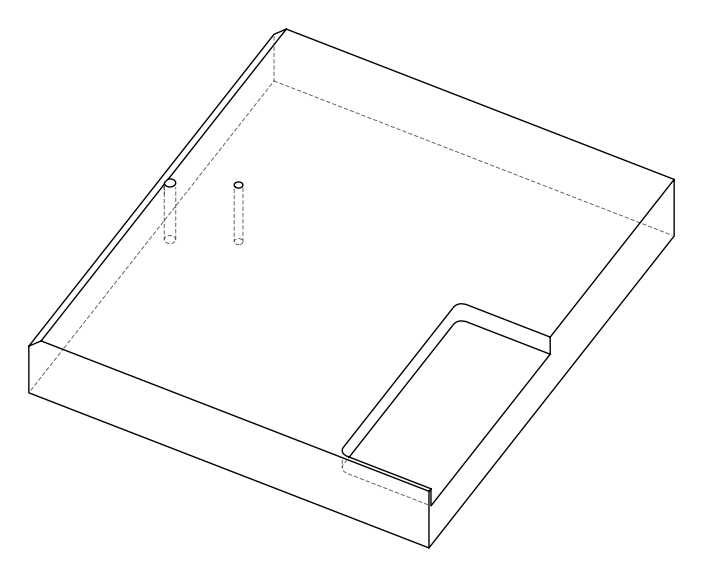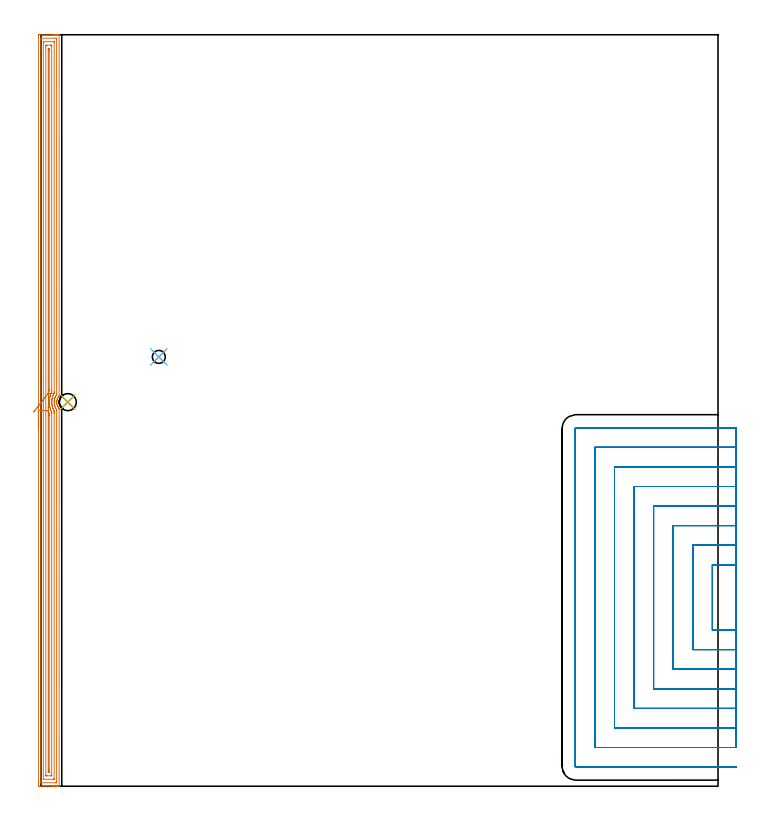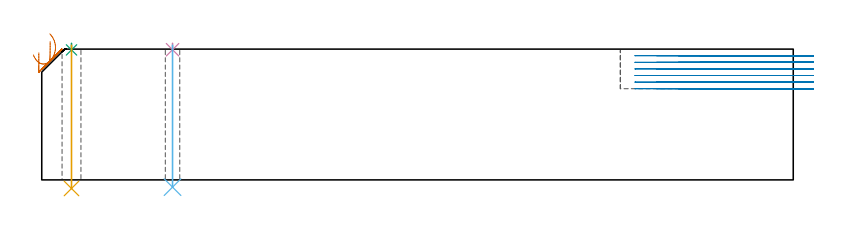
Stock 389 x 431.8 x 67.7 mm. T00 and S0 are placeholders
(PLAN: 6 operations, 4 tool changes, 59.7 min)
(1 AREA_MILL | FG_CHAMFER_SURFACE | UGT0205_001 | 17.53 min | 30569 mm3)
(2 MILL_SLOT | SLOT_PARTIAL_RECTANGULAR | UGT0201_133 | Follow Part, ap 3.75, ae 75% | 41.52 min | 384784 mm3)
(3 SPOT_DRILL | STEP1HOLE | NXT0321_9005460120000 | 0.03 min | 7 mm3)
(4 SPOT_DRILL_1 | STEP1HOLE_1 | NXT0321_9005460120000 | 0.03 min | 13 mm3)
(5 DRILL_THROUGH_HOLE_INTO_CENTER | STEP1HOLE | UGT0301_212 | 0.3 min | 5073 mm3)
(6 DRILL_THROUGH_HOLE_INTO_CENTER_1 | STEP1HOLE_1 | UGT0301_470 | 0.3 min | 2948 mm3)
(TOOL UGT0205_001 | Chamfer Mill 20 x 3 x 45 deg. | D20 FL50 Z2)
(TOOL UGT0201_133 | Carbide End Mill 15.0 | D15 FL30 Z4)
(TOOL NXT0321_9005460120000 | NC Spot Drill, 142deg, 12mm, Carbide, Uncoated | D12 PA142 FL30 Z2)
(TOOL UGT0301_212 | Twist Drill 9.8 mm | D9.8 PA118 FL83 Z2)
(TOOL UGT0301_470 | Carbide Drill 7.5 mm | D7.5 PA118 FL76 Z2)
(OP 1 AREA_MILL)
G17 G21 G94 G90
T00 M6
G54
G17 G0 G90 X-1.5 Y205.9 S1061 M3
G43 Z77.7 H0
Z65.8
G94 G1 Y205.938 Z64.928 F250.
Y206.052 Z64.064
Y206.241 Z63.212
Y206.503 Z62.38
Y206.837 Z61.574
Y207.24 Z60.8
Y207.708 Z60.064
Y208.24 Z59.372
Y208.829 Z58.729
Y209.472 Z58.14
Y210.164 Z57.609
Y210.9 Z57.14
Y211.674 Z56.737
Y212.48 Z56.403
Y213.312 Z56.141
Y214.163 Z55.952
Y215.028 Z55.838
Y215.9 Z55.8
Y430.889
X-1.499 Y431.183 Z55.801
X-1.494 Y431.776 Z55.804
X-1.492 Y431.793 Z55.806
X-0.902 Y431.8 Z56.396
X7.126 Z64.42
X7.677 Z64.974
X8.018 Z65.314
X8.569 Z65.865
X8.91 Z66.205
X9.591 Z66.89
X9.943 Z67.243
X10.344 Y431.793 Z67.636
X10.397 Y431.79 Z67.688
X10.4 Y431.629 Z67.7
Y224.386
X10.398 Y224.132 Z67.692
Y224.128
X10.258 Y223.971 Z67.558
X10.227 Y223.936 Z67.527
X9.894 Y223.501 Z67.193
X9.603 Y223.043 Z66.901
X9.498 Y222.846 Z66.797
X9.46 Y222.756 Z66.759
X9.395 Y222.6 Z66.691
X9.353 Y222.502 Z66.65
X9.23 Y222.15 Z66.527
X9.117 Y221.706 Z66.414
X9.084 Y221.51 Z66.382
X9.044 Y221.26 Z66.338
Y221.257
X9.037 Y221.168 Z66.333
X9.035 Y221.132 Z66.329
X9.021 Y220.926 Z66.315
X9.014 Y220.811 Z66.306
X9.016 Y220.749 Z66.305
X9.019 Y220.622 Z66.307
X9.021 Y220.364 Z66.319
X9.074 Y219.917 Z66.373
X9.082 Y219.879 Z66.381
X9.167 Y219.472 Z66.464
X9.311 Y219.021 Z66.607
X9.456 Y218.653 Z66.755
X9.485 Y218.579 Z66.785
X9.498 Y218.552 Z66.798
X9.513 Y218.526 Z66.813
X9.754 Y218.109 Z67.051
X9.802 Y218.041 Z67.098
X10.044 Y217.687 Z67.342
X10.21 Y217.484 Z67.51
X10.254 Y217.434 Z67.554
X10.264 Y217.424 Z67.563
X10.398 Y217.265 Z67.688
X10.4 Y216.793 Z67.7
Y0.17
X10.397 Y0.008 Z67.688
X10.39 Y0.006 Z67.681
X10.343 Y0.003 Z67.634
X9.943 Y0. Z67.243
X9.59 Z66.89
X8.91 Z66.205
X7.678 Z64.974
X7.126 Z64.42
X6.51 Z63.805
X-0.902 Y0.001 Z56.396
X-1.143 Y0.002 Z56.154
X-1.492 Y0.007 Z55.806
X-1.494 Y0.024 Z55.804
X-1.499 Y0.617 Z55.801
X-1.5 Y1.216 Z55.8
Y215.9
X-0.086 Z57.214
Y429.472
X-0.085 Y429.549 Z57.215
X-0.081 Y429.701 Z57.219
X-0.078 Y429.791 Z57.222
X-0.059 Y429.793 Z57.241
X-0.01 Y429.796 Z57.29
X0.479 Y429.8 Z57.779
X8.507 Z65.807
X8.91 Y429.796 Z66.21
X8.966 Y429.793 Z66.266
X8.977 Y429.791 Z66.277
X8.981 Y429.725 Z66.281
X8.984 Y429.624 Z66.284
X8.985 Y429.472 Z66.285
X8.986 Y429.396 Z66.286
Y225.574
X8.985 Y225.422 Z66.285
X8.98 Y225.117 Z66.28
X8.978 Y225.04 Z66.278
X8.972 Y225.028 Z66.272
X8.954 Y224.999 Z66.254
X8.84 Y224.833 Z66.14
X8.525 Y224.325 Z65.825
X8.322 Y223.94 Z65.622
X8.23 Y223.727 Z65.53
X8.018 Y223.194 Z65.318
X7.98 Y223.084 Z65.28
X7.968 Y223.046 Z65.268
X7.791 Y222.38 Z65.091
X7.744 Y222.153 Z65.044
X7.657 Y221.621 Z64.957
X7.627 Y221.26 Z64.927
X7.603 Y220.782 Z64.903
X7.612 Y220.366 Z64.912
X7.623 Y220.122 Z64.923
X7.655 Y219.837 Z64.955
X7.702 Y219.473 Z65.002
X7.855 Y218.743 Z65.155
X7.904 Y218.58 Z65.204
X8.018 Y218.225 Z65.318
X8.225 Y217.687 Z65.525
X8.399 Y217.305 Z65.699
X8.697 Y216.793 Z65.997
X8.91 Y216.462 Z66.21
X8.97 Y216.365 Z66.27
X8.979 Y216.128 Z66.279
X8.984 Y215.976 Z66.284
X8.985 Y215.9 Z66.285
X8.986 Y215.824 Z66.286
Y2.328
X8.985 Y2.251 Z66.285
X8.981 Y2.1 Z66.281
X8.978 Y2.009 Z66.278
X8.959 Y2.007 Z66.259
X8.91 Y2.004 Z66.21
X8.42 Y2. Z65.72
X0.393 Z57.693
X-0.01 Y2.004 Z57.29
X-0.066 Y2.007 Z57.234
X-0.077 Y2.009 Z57.223
X-0.081 Y2.074 Z57.219
X-0.084 Y2.175 Z57.216
X-0.086 Y2.48 Z57.214
Y215.9
X1.328 Z58.628
X1.329 Y427.162 Z58.629
X1.331 Y427.61 Z58.631
X1.333 Y427.721 Z58.633
X1.335 Y427.773 Z58.635
X1.344 Y427.79 Z58.644
X1.394 Y427.793 Z58.694
X1.585 Y427.799 Z58.885
X7.316 Z64.616
X7.443 Y427.797 Z64.743
X7.543 Y427.792 Z64.843
X7.566 Y427.788 Z64.866
X7.568 Y427.782 Z64.868
X7.569 Y427.758 Z64.869
X7.571 Y427.61 Z64.871
Y226.619
X7.57 Y226.175 Z64.87
X7.567 Y225.95 Z64.867
X7.564 Y225.841 Z64.864
X7.503 Y225.726 Z64.803
X7.371 Y225.481 Z64.671
X7.126 Y225.013 Z64.426
X7.069 Y224.889 Z64.369
X7.046 Y224.833 Z64.346
X6.819 Y224.247 Z64.119
X6.707 Y223.94 Z64.007
X6.6 Y223.573 Z63.9
X6.458 Y223.046 Z63.758
X6.417 Y222.862 Z63.717
X6.288 Y222.153 Z63.588
X6.281 Y222.106 Z63.581
X6.234 Y221.707 Z63.534
X6.205 Y221.289 Z63.505
X6.203 Y221.26 Z63.503
X6.189 Y220.839 Z63.489
X6.191 Y220.41 Z63.491
X6.193 Y220.366 Z63.493
X6.234 Y219.683 Z63.534
X6.259 Y219.473 Z63.559
X6.262 Y219.445 Z63.562
X6.331 Y218.984 Z63.631
X6.411 Y218.58 Z63.711
X6.458 Y218.355 Z63.758
X6.548 Y217.983 Z63.848
X6.639 Y217.687 Z63.939
X6.85 Y217.07 Z64.15
X6.959 Y216.793 Z64.259
X7.126 Y216.407 Z64.426
X7.291 Y216.066 Z64.591
X7.38 Y215.9 Z64.68
X7.564 Y215.562 Z64.864
X7.567 Y215.458 Z64.867
X7.57 Y215.007 Z64.87
X7.571 Y214.561 Z64.871
Y214.113
Y4.638
X7.569 Y4.19 Z64.869
X7.567 Y4.079 Z64.867
X7.565 Y4.027 Z64.865
X7.556 Y4.01 Z64.856
X7.505 Y4.007 Z64.805
X7.315 Y4.001 Z64.615
X1.584 Z58.884
X1.458 Y4.003 Z58.758
X1.357 Y4.008 Z58.657
X1.334 Y4.011 Z58.634
X1.332 Y4.017 Z58.632
X1.331 Y4.042 Z58.631
X1.329 Y4.19 Z58.629
X1.328 Y215.9 Z58.628
X2.743 Z60.043
Y424.93
X2.748 Y425.741 Z60.048
X2.75 Y425.79 Z60.05
X2.798 Y425.793 Z60.098
X2.906 Y425.797 Z60.206
X3.124 Y425.799 Z60.424
X3.558 Y425.8 Z60.858
X5.342 Z62.642
X5.786 Y425.799 Z63.086
X5.997 Y425.797 Z63.297
X6.102 Y425.793 Z63.402
X6.149 Y425.79 Z63.449
X6.15 Y425.754 Z63.45
X6.157 Y425.007 Z63.457
Y424.93
Y227.513
X6.153 Y226.7 Z63.453
X6.15 Y226.619 Z63.45
X6.14 Y226.522 Z63.44
X5.917 Y226.044 Z63.217
X5.784 Y225.726 Z63.084
X5.658 Y225.409 Z62.958
X5.438 Y224.833 Z62.738
X5.414 Y224.761 Z62.714
X5.342 Y224.527 Z62.642
X5.216 Y224.066 Z62.516
X5.184 Y223.94 Z62.484
X5.045 Y223.344 Z62.345
X4.992 Y223.046 Z62.292
X4.912 Y222.584 Z62.212
X4.859 Y222.153 Z62.159
X4.824 Y221.778 Z62.124
X4.792 Y221.26 Z62.092
X4.776 Y220.933 Z62.076
X4.782 Y220.366 Z62.082
X4.799 Y220.017 Z62.099
X4.834 Y219.473 Z62.134
X4.884 Y219.039 Z62.184
X4.946 Y218.58 Z62.246
X5.067 Y217.962 Z62.367
X5.128 Y217.687 Z62.428
X5.342 Y216.872 Z62.642
X5.367 Y216.793 Z62.667
X5.38 Y216.755 Z62.68
X5.693 Y215.9 Z62.993
X5.946 Y215.295 Z63.246
X6.081 Y215.007 Z63.381
X6.126 Y214.905 Z63.426
X6.15 Y214.85 Z63.45
X6.152 Y214.802 Z63.452
X6.155 Y214.598 Z63.455
X6.157 Y214.19 Z63.457
Y214.113
Y6.87
X6.151 Y6.059 Z63.451
X6.149 Y6.01 Z63.449
X6.102 Y6.007 Z63.402
X5.993 Y6.003 Z63.293
X5.776 Y6.001 Z63.076
X5.342 Y6. Z62.642
X3.558 Z60.858
X3.114 Y6.001 Z60.414
X2.903 Y6.003 Z60.203
X2.798 Y6.007 Z60.098
X2.752 Y6.01 Z60.052
X2.75 Y6.046 Z60.05
X2.743 Y6.793 Z60.043
Y6.87
Y215.9
X4.163 Y215.68 Z61.463
X4.254 Y215.451 Z61.554
X4.309 Y215.309 Z61.609
X4.45 Y214.928 Z61.75
X4.685 Y214.35 Z61.985
X4.736 Y214.209 Z62.036
X4.738 Y214.113 Z62.038
X4.741 Y213.822 Z62.041
X4.743 Y213.22 Z62.043
Y212.927
Y9.257
X4.742 Y8.657 Z62.042
X4.74 Y8.366 Z62.04
X4.736 Y8.071 Z62.036
X4.731 Y8.009 Z62.031
X4.696 Y8.007 Z61.996
X4.614 Y8.003 Z61.914
X4.45 Y8.002 Z61.75
X4.21 Y8.004 Z61.51
X4.169 Y8.01 Z61.469
X4.164 Y8.021 Z61.464
X4.161 Y8.053 Z61.461
X4.158 Y8.657 Z61.458
X4.157 Y8.95 Z61.457
X4.158 Y215.299 Z61.458
X4.16 Y215.499 Z61.46
X4.163 Y215.68 Z61.463
X4.179 Y216.551 Z61.517
X4.194 Y217.413 Z61.646
X4.21 Y218.261 Z61.85
X4.224 Y219.088 Z62.128
X4.239 Y219.888 Z62.476
X4.252 Y220.655 Z62.892
X4.265 Y221.382 Z63.374
X4.278 Y222.064 Z63.917
X4.289 Y222.697 Z64.518
X4.299 Y223.274 Z65.172
X4.308 Y223.793 Z65.873
X4.317 Y224.248 Z66.617
X4.323 Y224.637 Z67.398
X4.329 Y224.957 Z68.21
X4.334 Y225.204 Z69.047
X4.337 Y225.378 Z69.902
X4.338 Y225.476 Z70.768
X4.339 Y225.498 Z71.64
G0 X4.166 Y225.722 Z75.605
G1 X4.755 Y225.706 Z74.962
X5.286 Y225.691 Z74.27
X5.754 Y225.678 Z73.534
X6.157 Y225.667 Z72.76
X6.49 Y225.657 Z71.954
X6.752 Y225.65 Z71.122
X6.941 Y225.645 Z70.27
X7.054 Y225.642 Z69.405
X7.092 Y225.64 Z68.534
X7.054 Y225.642 Z67.662
X6.94 Y225.645 Z66.797
X6.751 Y225.65 Z65.946
X6.489 Y225.657 Z65.114
X6.155 Y225.667 Z64.308
X5.752 Y225.678 Z63.534
X5.283 Y225.691 Z62.798
X4.752 Y225.706 Z62.106
X4.163 Y225.722 Z61.463
X4.161 Z61.461
X4.159 Y225.726 Z61.459
X4.158 Y225.735 Z61.458
X4.157 Y232.323 Z61.457
Y422.543
X4.158 Y423.143 Z61.458
X4.159 Y423.434 Z61.459
X4.164 Y423.729 Z61.464
X4.169 Y423.791 Z61.469
X4.204 Y423.793 Z61.504
X4.286 Y423.797 Z61.586
X4.45 Y423.798 Z61.75
X4.69 Y423.796 Z61.99
X4.73 Y423.79 Z62.03
X4.736 Y423.779 Z62.036
X4.739 Y423.747 Z62.039
X4.742 Y423.143 Z62.042
X4.743 Y422.85 Z62.043
X4.742 Y228.113 Z62.042
X4.739 Y227.513 Z62.039
X4.737 Y227.225 Z62.037
X4.245 Y225.931 Z61.545
X4.166 Y225.726 Z61.466
X4.163 Y225.722 Z61.463
X3.693 Y225.123 Z61.038
X3.201 Y224.497 Z60.68
X2.692 Y223.849 Z60.393
X2.17 Y223.184 Z60.179
X1.638 Y222.507 Z60.039
X1.101 Y221.823 Z59.976
X0.562 Y221.137 Z59.988
X0.026 Y220.454 Z60.076
X-0.503 Y219.78 Z60.239
X-1.022 Y219.12 Z60.477
X-1.526 Y218.479 Z60.787
X-2.011 Y217.861 Z61.166
X-2.473 Y217.272 Z61.613
X-2.911 Y216.715 Z62.123
X-3.318 Y216.196 Z62.693
X-3.694 Y215.718 Z63.319
X-4.035 Y215.284 Z63.995
X-4.338 Y214.898 Z64.716
G0 Z77.7
M5
M2
(OP 2 MILL_SLOT)
G17 G21 G94 G90
T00 M6
G54
G17 G0 G90 X399.5 Y127.25 S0 M3
G43 Z77.7 H0
Z64.283
G94 G1 X396.5 F250.
X385.75 F500.
Y89.75
X396.5
X399.5 F250.
Y138.5
X396.5
X374.5 F500.
Y78.5
X396.5
X399.5 F250.
Y149.75
X396.5
X363.25 F500.
Y67.25
X396.5
X399.5 F250.
Y161.
X396.5
X352. F500.
Y56.
X396.5
X399.5 F250.
Y172.25
X396.5
X340.75 F500.
Y44.75
X396.5
X399.5 F250.
Y183.5
X396.5
X329.5 F500.
Y33.5
X396.5
X399.5 F250.
Y194.75
X396.5
X318.25 F500.
Y22.25
X396.5
X399.5 F250.
Y206.
X396.5
X307.4 F500.
G3 X307. Y205.6 R0.4
G1 Y11.4
G3 X307.4 Y11. R0.4
G1 X396.5
X399.5 F250.
G0 Y127.25 Z60.867
G1 X396.5
X385.75 F500.
Y89.75
X396.5
X399.5 F250.
Y138.5
X396.5
X374.5 F500.
Y78.5
X396.5
X399.5 F250.
Y149.75
X396.5
X363.25 F500.
Y67.25
X396.5
X399.5 F250.
Y161.
X396.5
X352. F500.
Y56.
X396.5
X399.5 F250.
Y172.25
X396.5
X340.75 F500.
Y44.75
X396.5
X399.5 F250.
Y183.5
X396.5
X329.5 F500.
Y33.5
X396.5
X399.5 F250.
Y194.75
X396.5
X318.25 F500.
Y22.25
X396.5
X399.5 F250.
Y206.
X396.5
X307.4 F500.
G3 X307. Y205.6 R0.4
G1 Y11.4
G3 X307.4 Y11. R0.4
G1 X396.5
X399.5 F250.
G0 Y127.25 Z57.45
G1 X396.5
X385.75 F500.
Y89.75
X396.5
X399.5 F250.
Y138.5
X396.5
X374.5 F500.
Y78.5
X396.5
X399.5 F250.
Y149.75
X396.5
X363.25 F500.
Y67.25
X396.5
X399.5 F250.
Y161.
X396.5
X352. F500.
Y56.
X396.5
X399.5 F250.
Y172.25
X396.5
X340.75 F500.
Y44.75
X396.5
X399.5 F250.
Y183.5
X396.5
X329.5 F500.
Y33.5
X396.5
X399.5 F250.
Y194.75
X396.5
X318.25 F500.
Y22.25
X396.5
X399.5 F250.
Y206.
X396.5
X307.4 F500.
G3 X307. Y205.6 R0.4
G1 Y11.4
G3 X307.4 Y11. R0.4
G1 X396.5
X399.5 F250.
G0 Y127.25 Z54.033
G1 X396.5
X385.75 F500.
Y89.75
X396.5
X399.5 F250.
Y138.5
X396.5
X374.5 F500.
Y78.5
X396.5
X399.5 F250.
Y149.75
X396.5
X363.25 F500.
Y67.25
X396.5
X399.5 F250.
Y161.
X396.5
X352. F500.
Y56.
X396.5
X399.5 F250.
Y172.25
X396.5
X340.75 F500.
Y44.75
X396.5
X399.5 F250.
Y183.5
X396.5
X329.5 F500.
Y33.5
X396.5
X399.5 F250.
Y194.75
X396.5
X318.25 F500.
Y22.25
X396.5
X399.5 F250.
Y206.
X396.5
X307.4 F500.
G3 X307. Y205.6 R0.4
G1 Y11.4
G3 X307.4 Y11. R0.4
G1 X396.5
X399.5 F250.
G0 Y127.25 Z50.617
G1 X396.5
X385.75 F500.
Y89.75
X396.5
X399.5 F250.
Y138.5
X396.5
X374.5 F500.
Y78.5
X396.5
X399.5 F250.
Y149.75
X396.5
X363.25 F500.
Y67.25
X396.5
X399.5 F250.
Y161.
X396.5
X352. F500.
Y56.
X396.5
X399.5 F250.
Y172.25
X396.5
X340.75 F500.
Y44.75
X396.5
X399.5 F250.
Y183.5
X396.5
X329.5 F500.
Y33.5
X396.5
X399.5 F250.
Y194.75
X396.5
X318.25 F500.
Y22.25
X396.5
X399.5 F250.
Y206.
X396.5
X307.4 F500.
G3 X307. Y205.6 R0.4
G1 Y11.4
G3 X307.4 Y11. R0.4
G1 X396.5
X399.5 F250.
G0 Y127.25 Z47.2
G1 X396.5
X385.75 F500.
Y89.75
X396.5
X399.5 F250.
Y138.5
X396.5
X374.5 F500.
Y78.5
X396.5
X399.5 F250.
Y149.75
X396.5
X363.25 F500.
Y67.25
X396.5
X399.5 F250.
Y161.
X396.5
X352. F500.
Y56.
X396.5
X399.5 F250.
Y172.25
X396.5
X340.75 F500.
Y44.75
X396.5
X399.5 F250.
Y183.5
X396.5
X329.5 F500.
Y33.5
X396.5
X399.5 F250.
Y194.75
X396.5
X318.25 F500.
Y22.25
X396.5
X399.5 F250.
Y206.
X396.5
X307.4 F500.
G3 X307. Y205.6 R0.4
G1 Y11.4
G3 X307.4 Y11. R0.4
G1 X396.5
X399.5 F250.
G0 Z77.7
M5
M2
(OP 3 SPOT_DRILL)
G17 G21 G94 G90
T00 M6
G54
G17 G0 G90 X15.4 Y220.7 S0 M3
G43 Z77.7 H0
G94 G81 G98 Z67.278 F250. R70.7
G80
M5
M2
(OP 4 SPOT_DRILL_1)
G17 G21 G94 G90
T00 M6
G54
G17 G0 G90 X67.7 Y246.7 S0 M3
G43 Z77.7 H0
G94 G81 G98 Z67.377 F250. R70.7
G80
M5
M2
(OP 5 DRILL_THROUGH_HOLE_INTO_CENTER)
G17 G21 G94 G90
T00 M6
G54
G17 G0 G90 X15.4 Y220.7 S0 M3
G43 Z77.7 H0
G94 G73 G98 Z-4.444 F250. Q9.018 R69.7
G80
M5
M2
(OP 6 DRILL_THROUGH_HOLE_INTO_CENTER_1)
G17 G21 G94 G90
T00 M6
G54
G17 G0 G90 X67.7 Y246.7 S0 M3
G43 Z77.7 H0
G94 G73 G98 Z-3.753 F250. Q7.145 R69.7
G80
M5
M2
